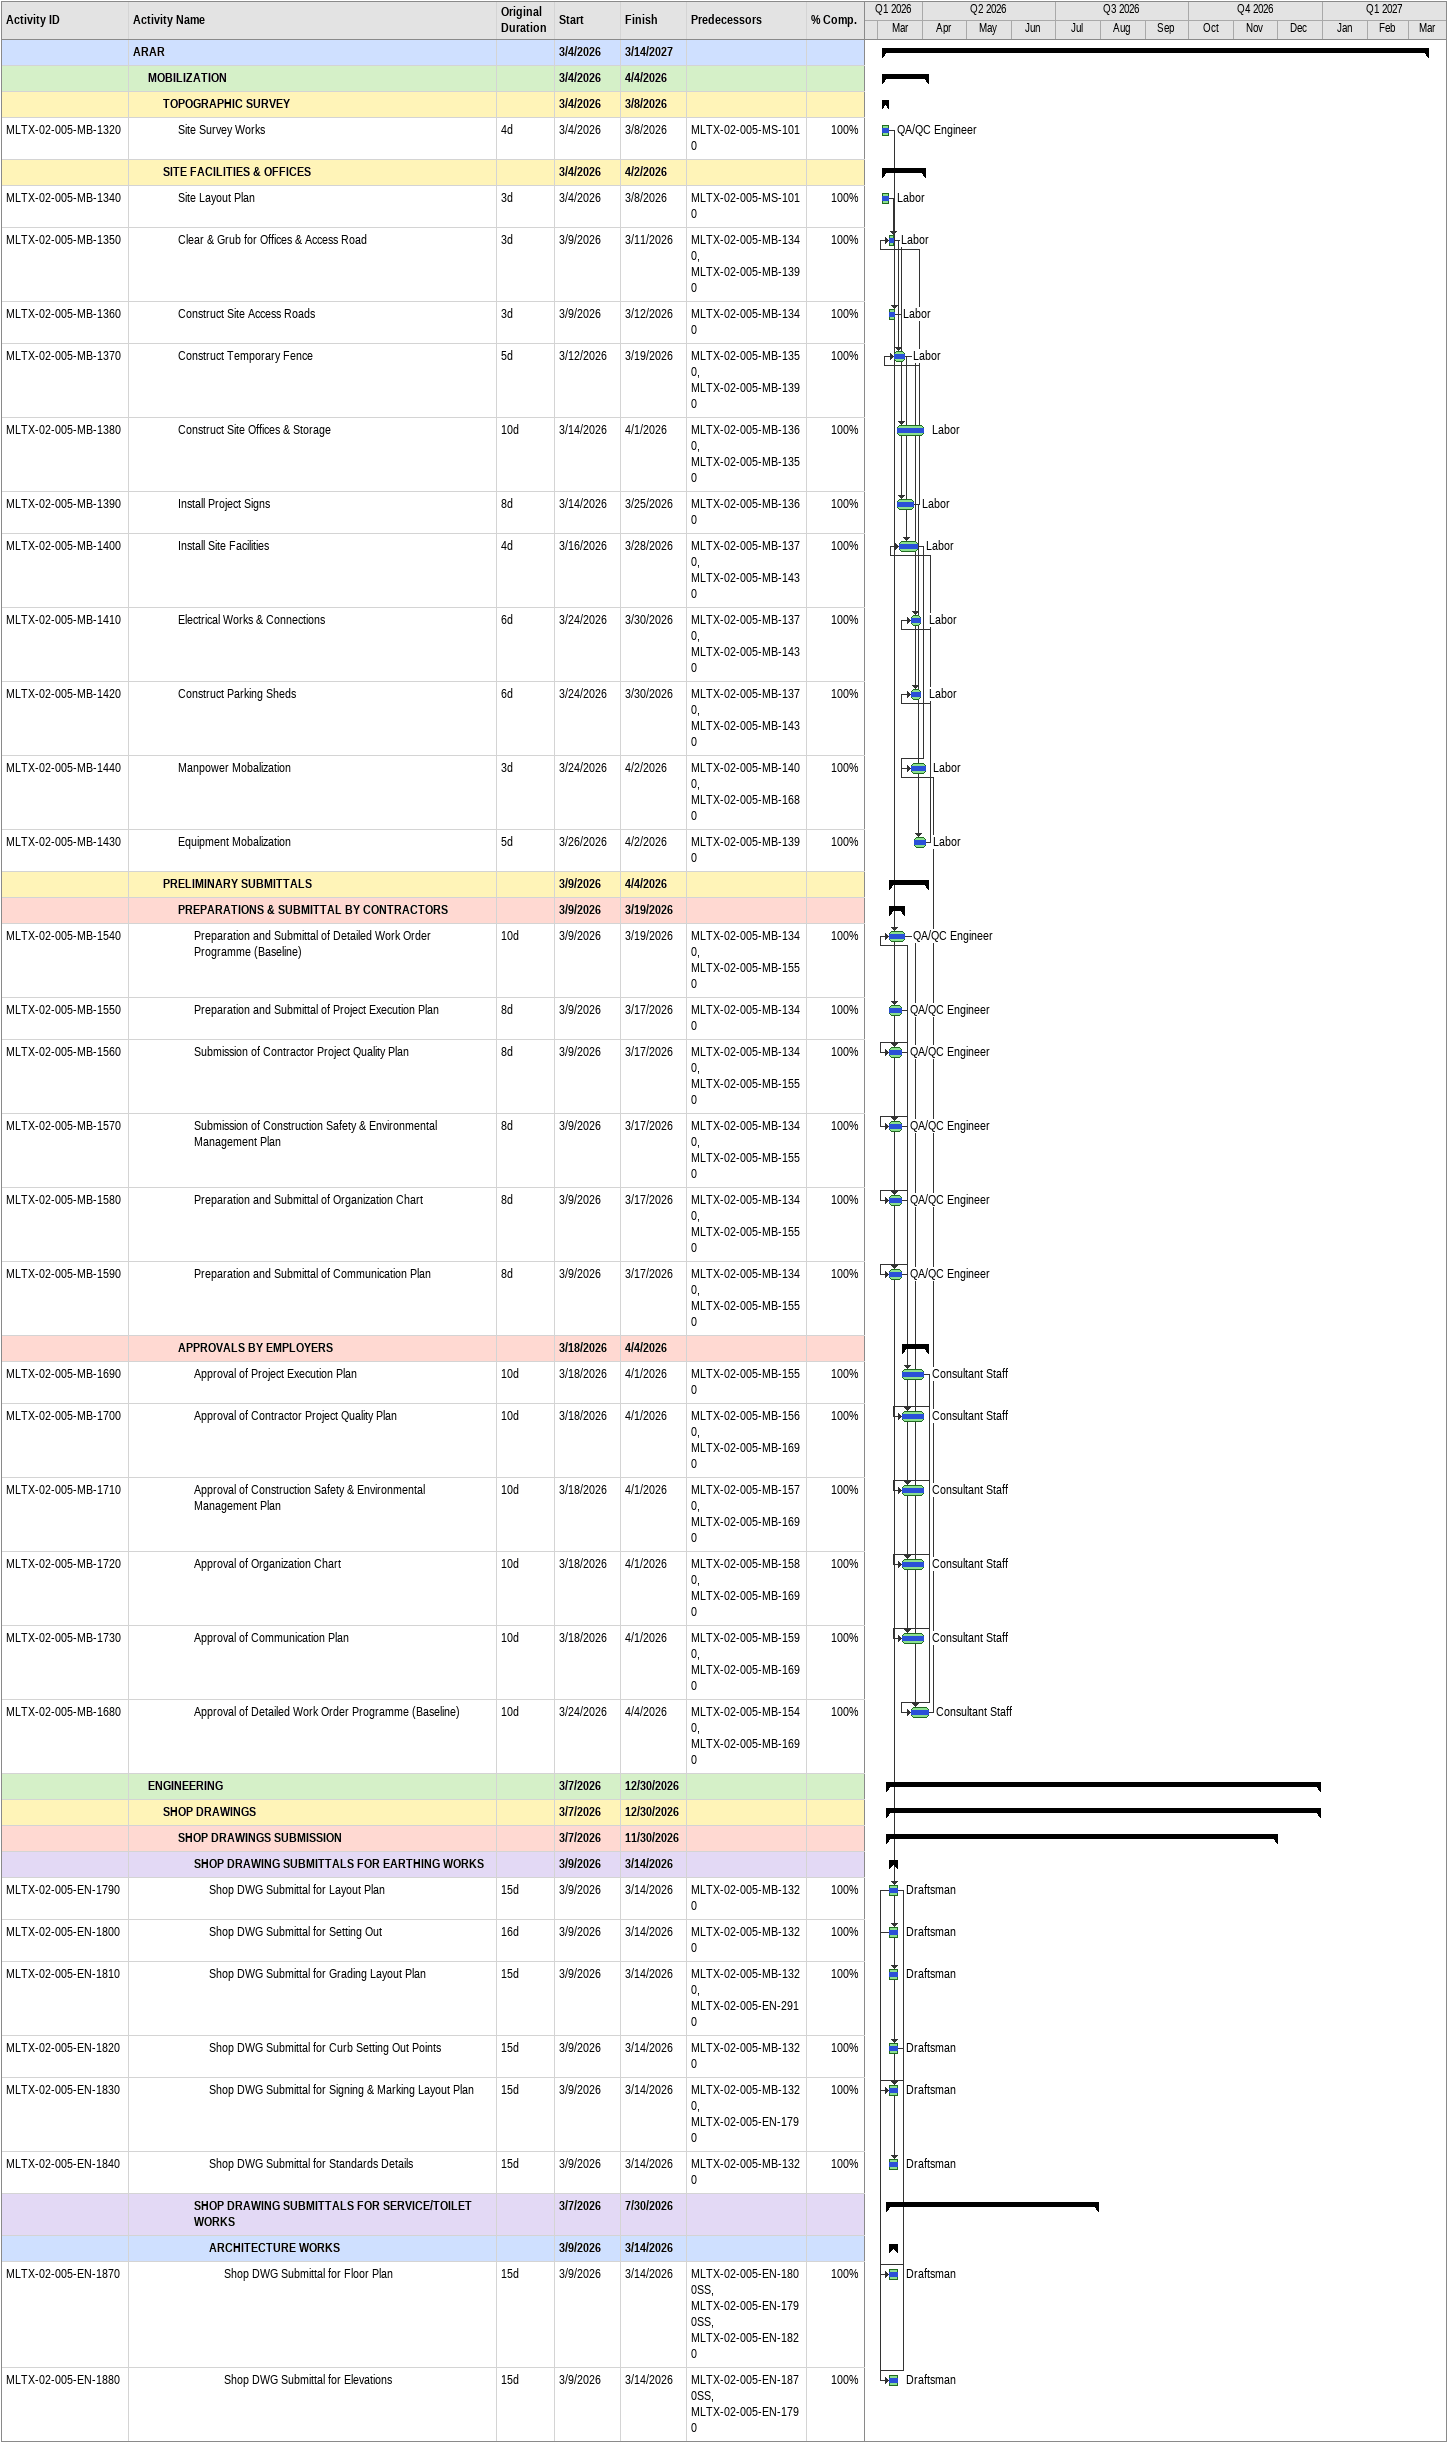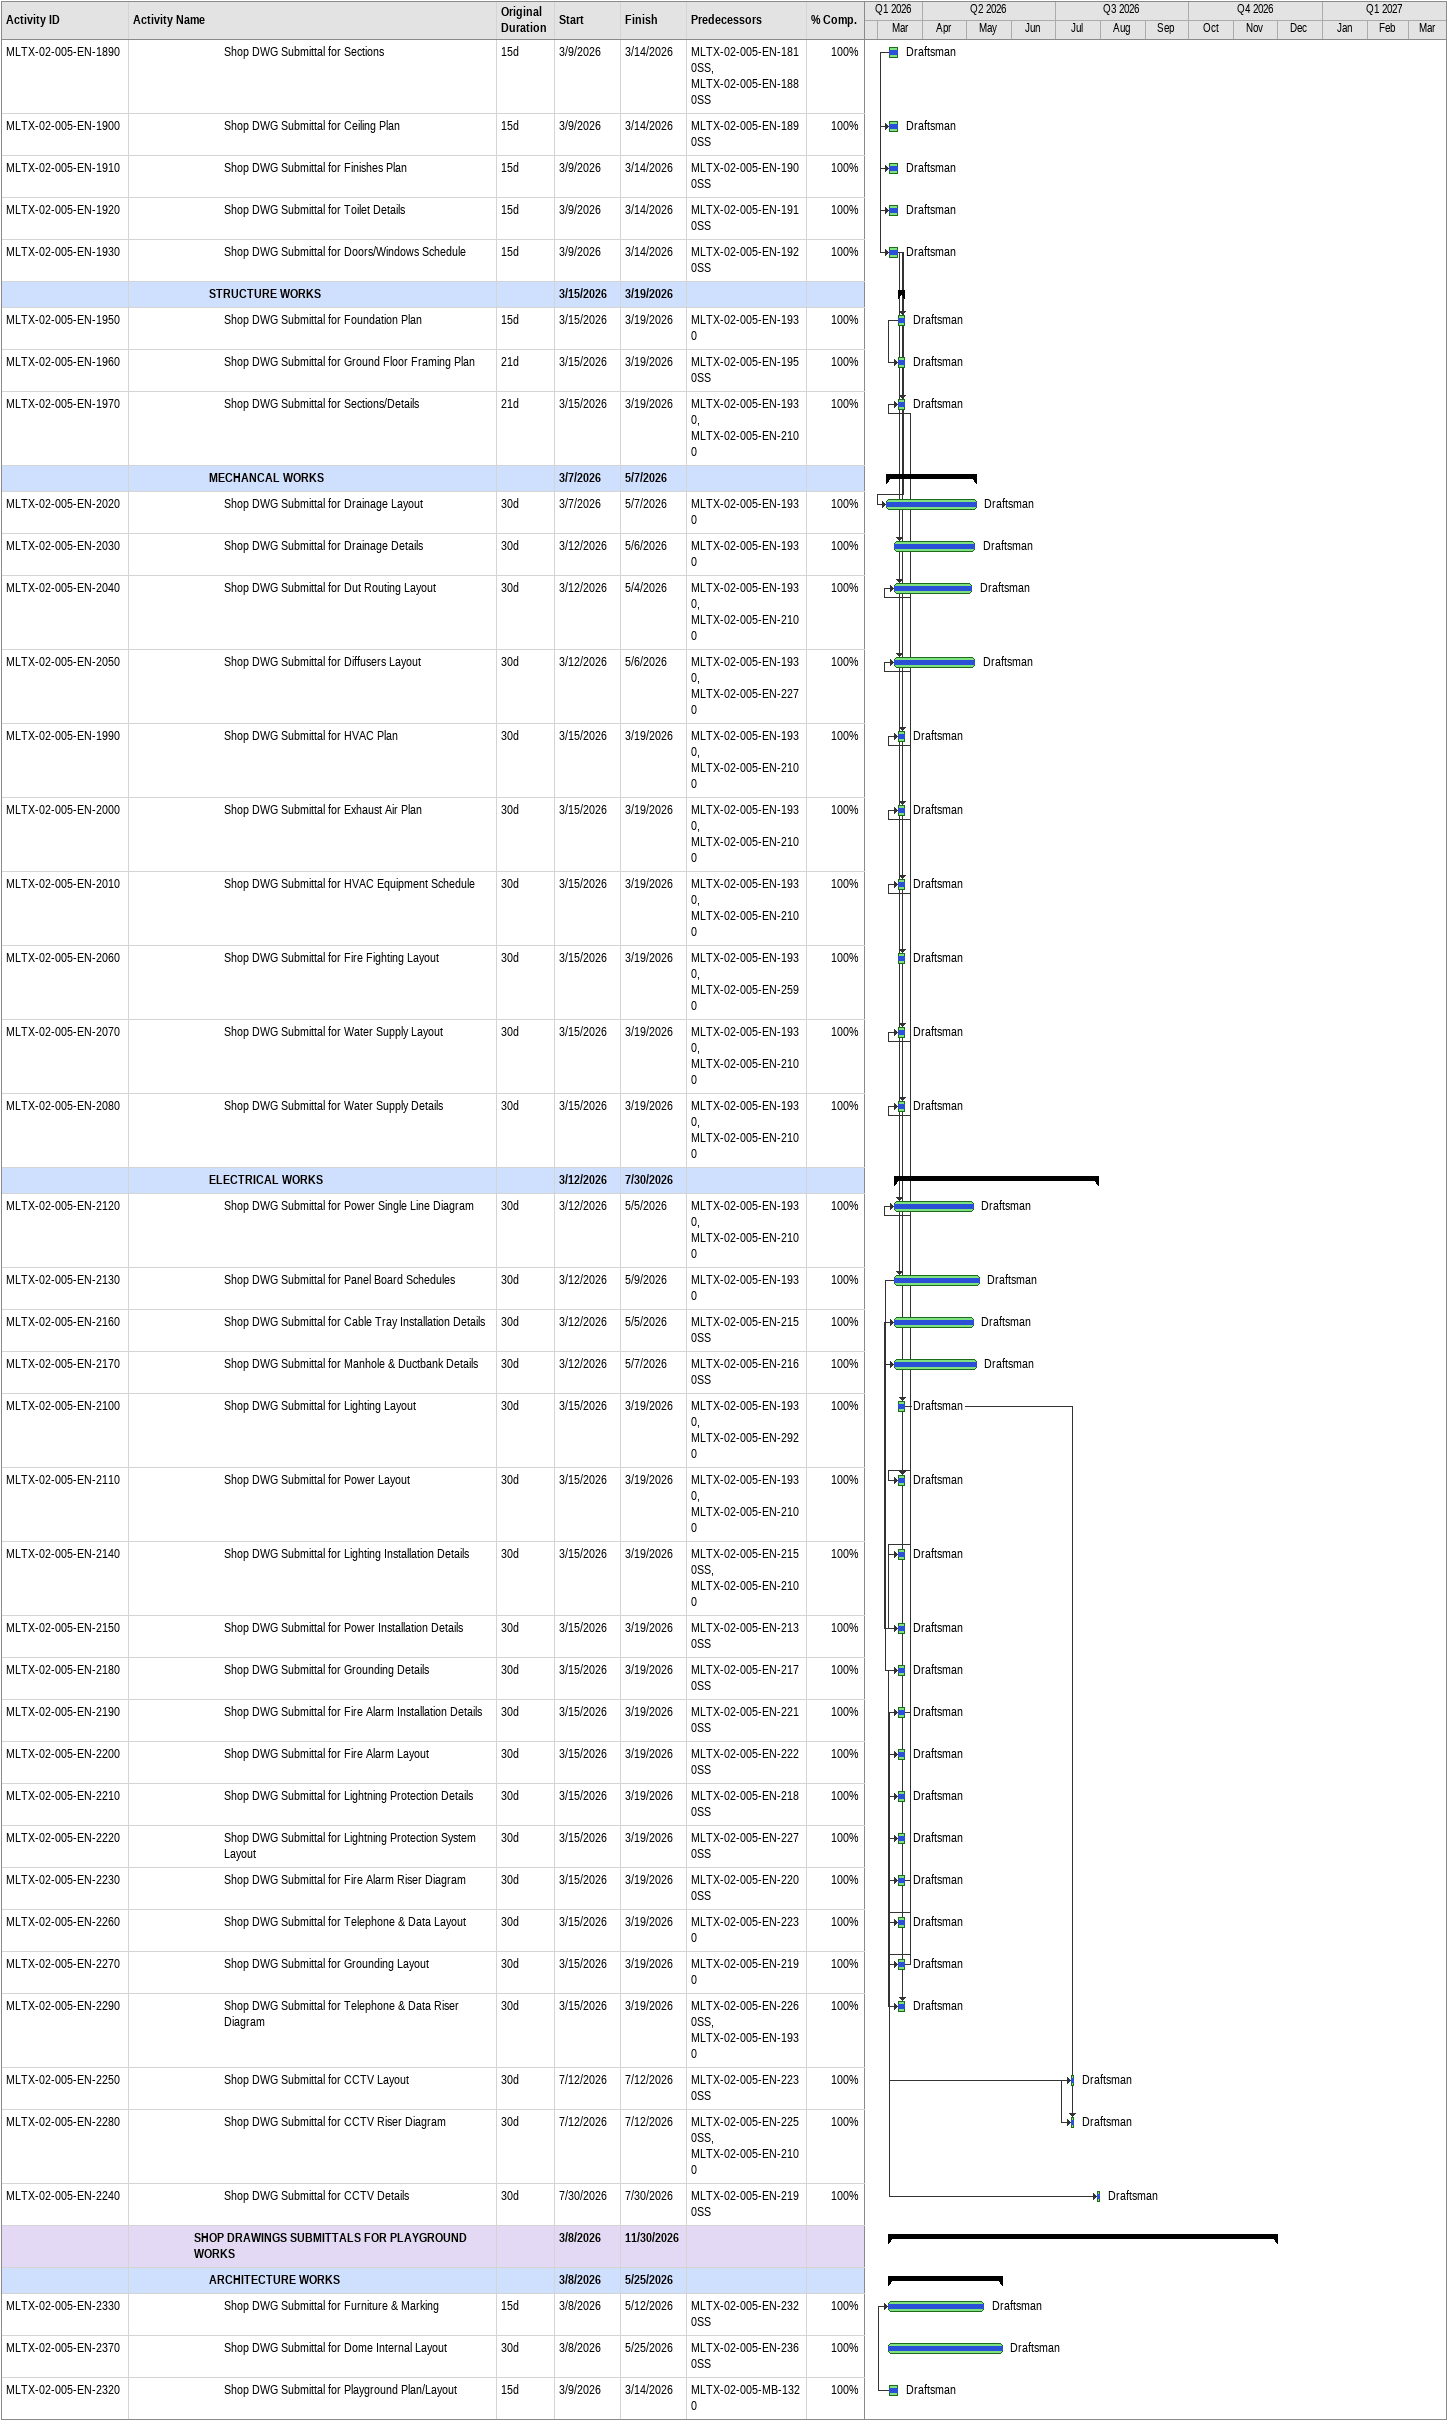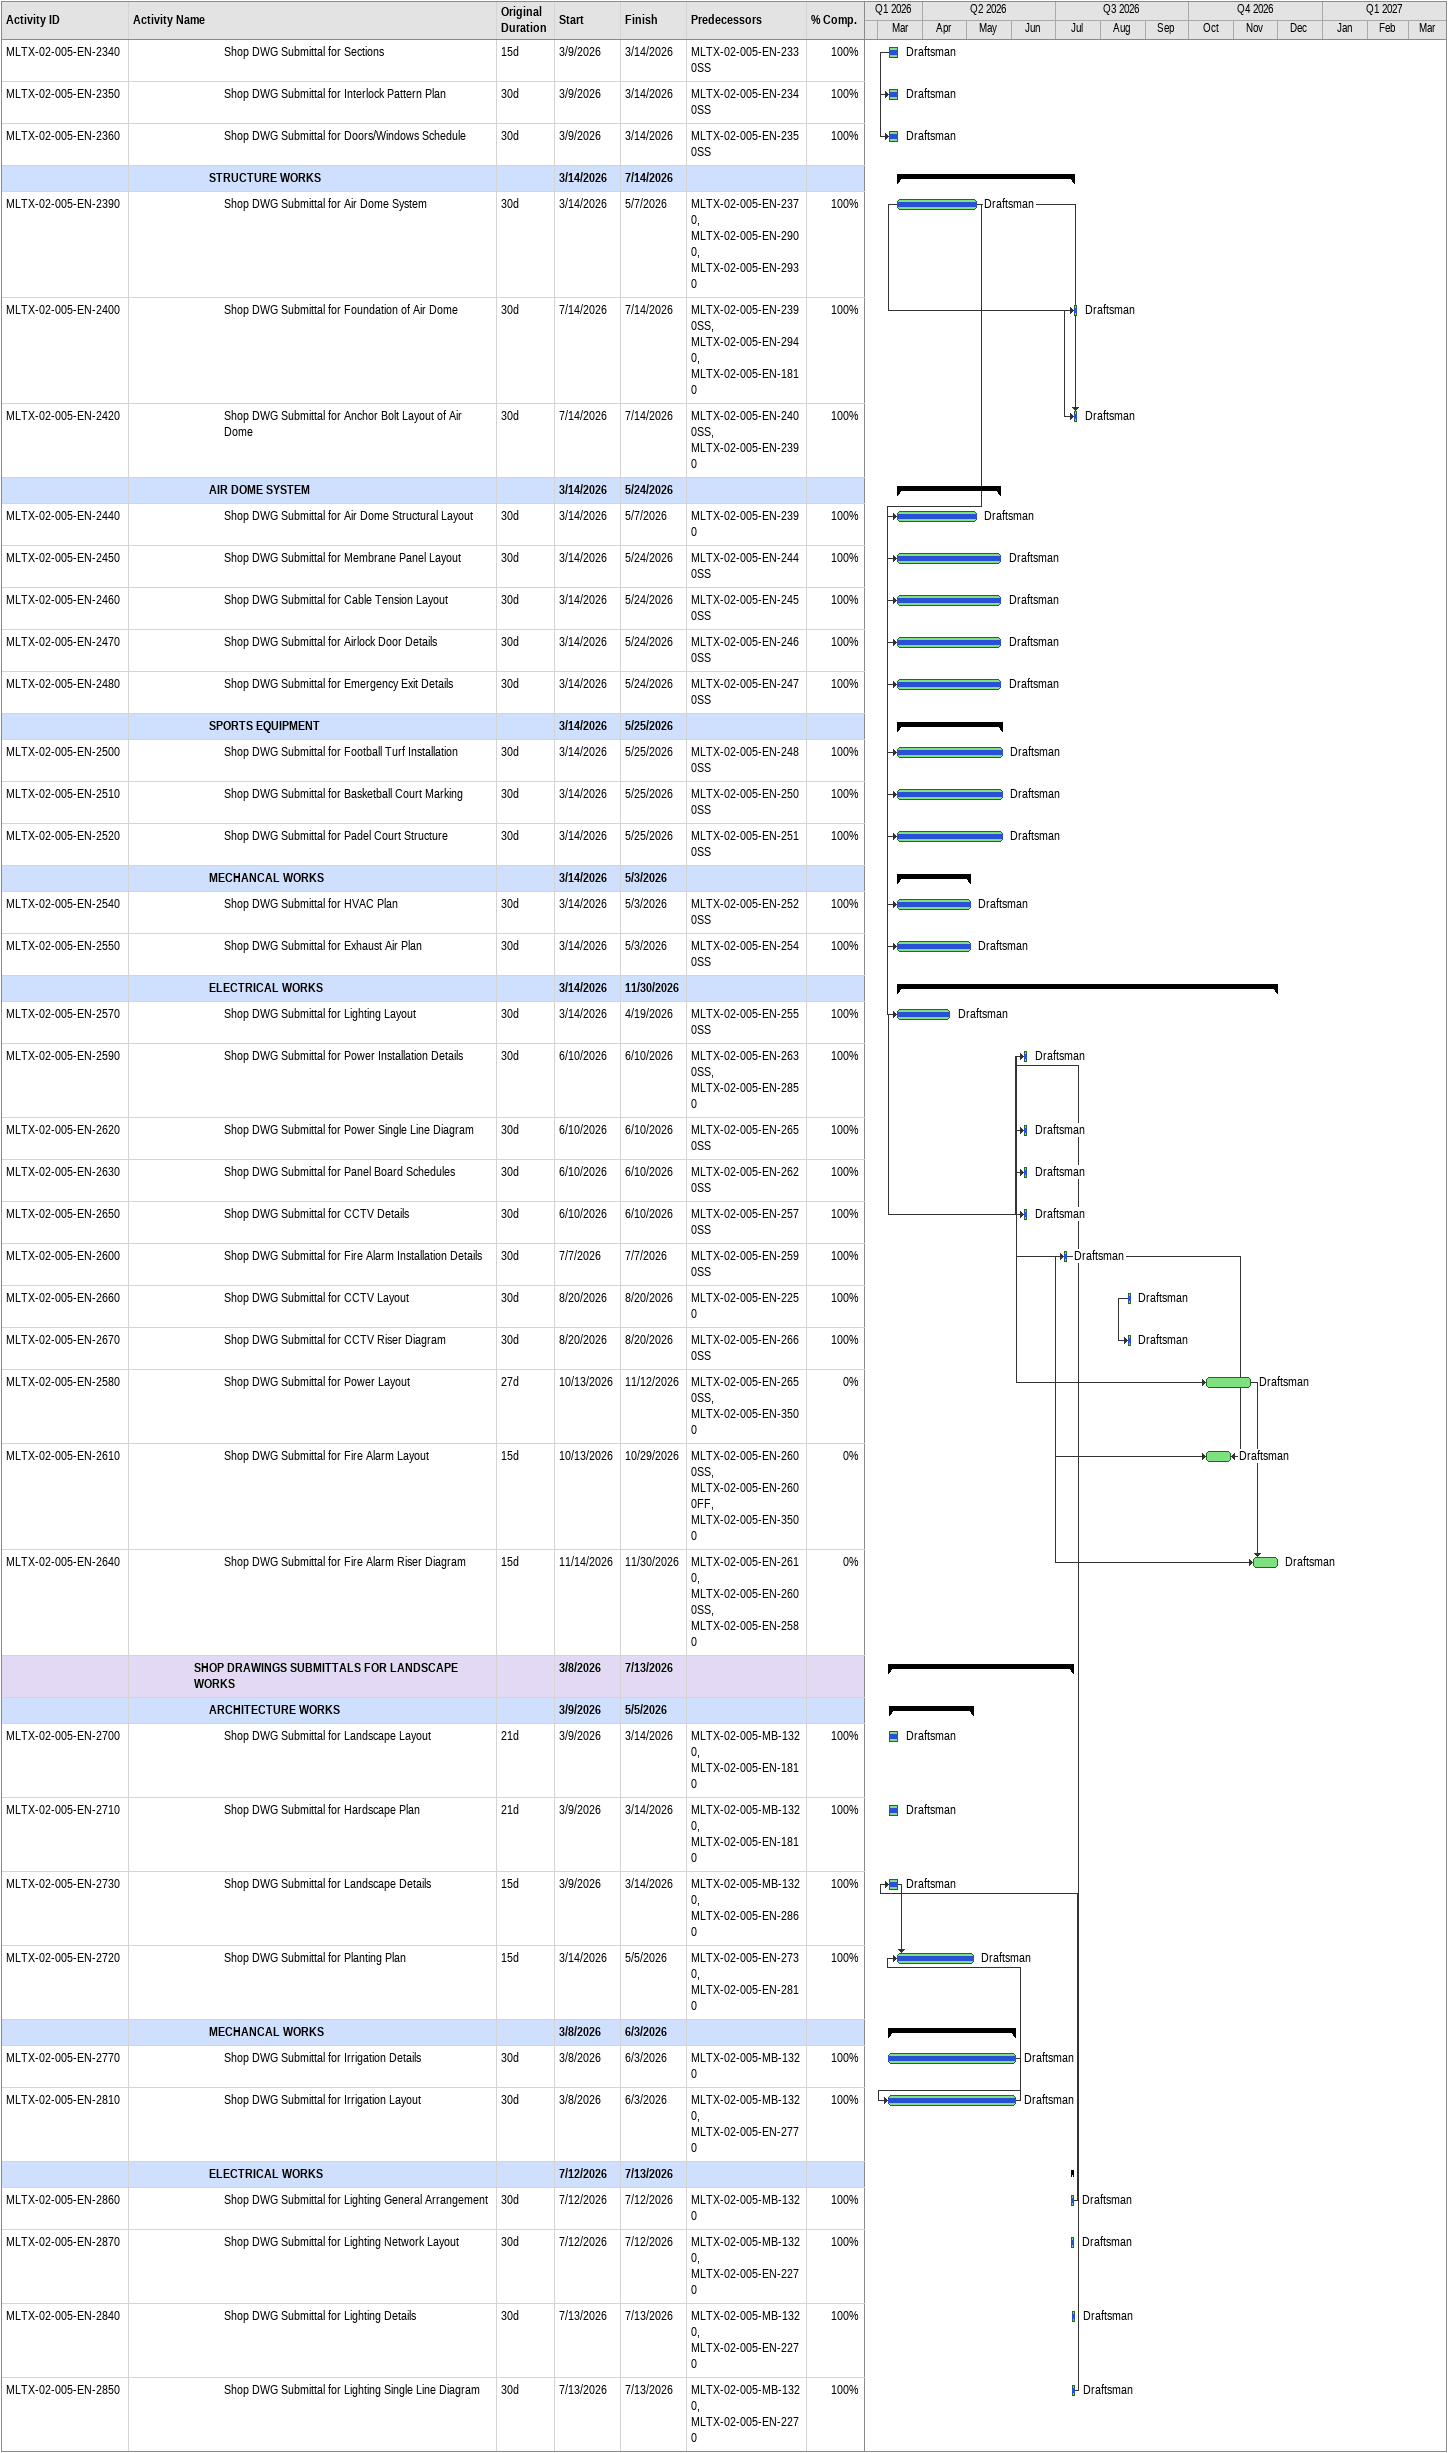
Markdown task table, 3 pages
| ID | Level | Task | Original duration | Start | Finish | Predecessors | Resources | % complete |
|---|---|---|---|---|---|---|---|---|
|  | 1 | **ARAR** |  | 2026-03-04 | 2027-03-14 |  |  |  |
|  | 2 | **MOBILIZATION** |  | 2026-03-04 | 2026-04-04 |  |  |  |
|  | 3 | **TOPOGRAPHIC SURVEY** |  | 2026-03-04 | 2026-03-08 |  |  |  |
| MLTX-02-005-MB-1320 | 4 | Site Survey Works | 4d | 2026-03-04 | 2026-03-08 | MLTX-02-005-MS-1010 | QA/QC Engineer | 100 |
|  | 3 | **SITE FACILITIES & OFFICES** |  | 2026-03-04 | 2026-04-02 |  |  |  |
| MLTX-02-005-MB-1340 | 4 | Site Layout Plan | 3d | 2026-03-04 | 2026-03-08 | MLTX-02-005-MS-1010 | Labor | 100 |
| MLTX-02-005-MB-1350 | 4 | Clear & Grub for Offices & Access Road | 3d | 2026-03-09 | 2026-03-11 | MLTX-02-005-MB-1340, MLTX-02-005-MB-1390 | Labor | 100 |
| MLTX-02-005-MB-1360 | 4 | Construct Site Access Roads | 3d | 2026-03-09 | 2026-03-12 | MLTX-02-005-MB-1340 | Labor | 100 |
| MLTX-02-005-MB-1370 | 4 | Construct Temporary Fence | 5d | 2026-03-12 | 2026-03-19 | MLTX-02-005-MB-1350, MLTX-02-005-MB-1390 | Labor | 100 |
| MLTX-02-005-MB-1380 | 4 | Construct Site Offices & Storage | 10d | 2026-03-14 | 2026-04-01 | MLTX-02-005-MB-1360, MLTX-02-005-MB-1350 | Labor | 100 |
| MLTX-02-005-MB-1390 | 4 | Install Project Signs | 8d | 2026-03-14 | 2026-03-25 | MLTX-02-005-MB-1360 | Labor | 100 |
| MLTX-02-005-MB-1400 | 4 | Install Site Facilities | 4d | 2026-03-16 | 2026-03-28 | MLTX-02-005-MB-1370, MLTX-02-005-MB-1430 | Labor | 100 |
| MLTX-02-005-MB-1410 | 4 | Electrical Works & Connections | 6d | 2026-03-24 | 2026-03-30 | MLTX-02-005-MB-1370, MLTX-02-005-MB-1430 | Labor | 100 |
| MLTX-02-005-MB-1420 | 4 | Construct Parking Sheds | 6d | 2026-03-24 | 2026-03-30 | MLTX-02-005-MB-1370, MLTX-02-005-MB-1430 | Labor | 100 |
| MLTX-02-005-MB-1440 | 4 | Manpower Mobalization | 3d | 2026-03-24 | 2026-04-02 | MLTX-02-005-MB-1400, MLTX-02-005-MB-1680 | Labor | 100 |
| MLTX-02-005-MB-1430 | 4 | Equipment Mobalization | 5d | 2026-03-26 | 2026-04-02 | MLTX-02-005-MB-1390 | Labor | 100 |
|  | 3 | **PRELIMINARY SUBMITTALS** |  | 2026-03-09 | 2026-04-04 |  |  |  |
|  | 4 | **PREPARATIONS & SUBMITTAL BY CONTRACTORS** |  | 2026-03-09 | 2026-03-19 |  |  |  |
| MLTX-02-005-MB-1540 | 5 | Preparation and Submittal of Detailed Work Order Programme (Baseline) | 10d | 2026-03-09 | 2026-03-19 | MLTX-02-005-MB-1340, MLTX-02-005-MB-1550 | QA/QC Engineer | 100 |
| MLTX-02-005-MB-1550 | 5 | Preparation and Submittal of Project Execution Plan | 8d | 2026-03-09 | 2026-03-17 | MLTX-02-005-MB-1340 | QA/QC Engineer | 100 |
| MLTX-02-005-MB-1560 | 5 | Submission of Contractor Project Quality Plan | 8d | 2026-03-09 | 2026-03-17 | MLTX-02-005-MB-1340, MLTX-02-005-MB-1550 | QA/QC Engineer | 100 |
| MLTX-02-005-MB-1570 | 5 | Submission of Construction Safety & Environmental Management Plan | 8d | 2026-03-09 | 2026-03-17 | MLTX-02-005-MB-1340, MLTX-02-005-MB-1550 | QA/QC Engineer | 100 |
| MLTX-02-005-MB-1580 | 5 | Preparation and Submittal of Organization Chart | 8d | 2026-03-09 | 2026-03-17 | MLTX-02-005-MB-1340, MLTX-02-005-MB-1550 | QA/QC Engineer | 100 |
| MLTX-02-005-MB-1590 | 5 | Preparation and Submittal of Communication Plan | 8d | 2026-03-09 | 2026-03-17 | MLTX-02-005-MB-1340, MLTX-02-005-MB-1550 | QA/QC Engineer | 100 |
|  | 4 | **APPROVALS BY EMPLOYERS** |  | 2026-03-18 | 2026-04-04 |  |  |  |
| MLTX-02-005-MB-1690 | 5 | Approval of Project Execution Plan | 10d | 2026-03-18 | 2026-04-01 | MLTX-02-005-MB-1550 | Consultant Staff | 100 |
| MLTX-02-005-MB-1700 | 5 | Approval of Contractor Project Quality Plan | 10d | 2026-03-18 | 2026-04-01 | MLTX-02-005-MB-1560, MLTX-02-005-MB-1690 | Consultant Staff | 100 |
| MLTX-02-005-MB-1710 | 5 | Approval of Construction Safety & Environmental Management Plan | 10d | 2026-03-18 | 2026-04-01 | MLTX-02-005-MB-1570, MLTX-02-005-MB-1690 | Consultant Staff | 100 |
| MLTX-02-005-MB-1720 | 5 | Approval of Organization Chart | 10d | 2026-03-18 | 2026-04-01 | MLTX-02-005-MB-1580, MLTX-02-005-MB-1690 | Consultant Staff | 100 |
| MLTX-02-005-MB-1730 | 5 | Approval of Communication Plan | 10d | 2026-03-18 | 2026-04-01 | MLTX-02-005-MB-1590, MLTX-02-005-MB-1690 | Consultant Staff | 100 |
| MLTX-02-005-MB-1680 | 5 | Approval of Detailed Work Order Programme (Baseline) | 10d | 2026-03-24 | 2026-04-04 | MLTX-02-005-MB-1540, MLTX-02-005-MB-1690 | Consultant Staff | 100 |
|  | 2 | **ENGINEERING** |  | 2026-03-07 | 2026-12-30 |  |  |  |
|  | 3 | **SHOP DRAWINGS** |  | 2026-03-07 | 2026-12-30 |  |  |  |
|  | 4 | **SHOP DRAWINGS SUBMISSION** |  | 2026-03-07 | 2026-11-30 |  |  |  |
|  | 5 | **SHOP DRAWING SUBMITTALS FOR EARTHING WORKS** |  | 2026-03-09 | 2026-03-14 |  |  |  |
| MLTX-02-005-EN-1790 | 6 | Shop DWG Submittal for Layout Plan | 15d | 2026-03-09 | 2026-03-14 | MLTX-02-005-MB-1320 | Draftsman | 100 |
| MLTX-02-005-EN-1800 | 6 | Shop DWG Submittal for Setting Out | 16d | 2026-03-09 | 2026-03-14 | MLTX-02-005-MB-1320 | Draftsman | 100 |
| MLTX-02-005-EN-1810 | 6 | Shop DWG Submittal for Grading Layout Plan | 15d | 2026-03-09 | 2026-03-14 | MLTX-02-005-MB-1320, MLTX-02-005-EN-2910 | Draftsman | 100 |
| MLTX-02-005-EN-1820 | 6 | Shop DWG Submittal for Curb Setting Out Points | 15d | 2026-03-09 | 2026-03-14 | MLTX-02-005-MB-1320 | Draftsman | 100 |
| MLTX-02-005-EN-1830 | 6 | Shop DWG Submittal for Signing & Marking Layout Plan | 15d | 2026-03-09 | 2026-03-14 | MLTX-02-005-MB-1320, MLTX-02-005-EN-1790 | Draftsman | 100 |
| MLTX-02-005-EN-1840 | 6 | Shop DWG Submittal for Standards Details | 15d | 2026-03-09 | 2026-03-14 | MLTX-02-005-MB-1320 | Draftsman | 100 |
|  | 5 | **SHOP DRAWING SUBMITTALS FOR SERVICE/TOILET WORKS** |  | 2026-03-07 | 2026-07-30 |  |  |  |
|  | 6 | **ARCHITECTURE WORKS** |  | 2026-03-09 | 2026-03-14 |  |  |  |
| MLTX-02-005-EN-1870 | 7 | Shop DWG Submittal for Floor Plan | 15d | 2026-03-09 | 2026-03-14 | MLTX-02-005-EN-1800SS, MLTX-02-005-EN-1790SS, MLTX-02-005-EN-1820 | Draftsman | 100 |
| MLTX-02-005-EN-1880 | 7 | Shop DWG Submittal for Elevations | 15d | 2026-03-09 | 2026-03-14 | MLTX-02-005-EN-1870SS, MLTX-02-005-EN-1790 | Draftsman | 100 |
| MLTX-02-005-EN-1890 | 7 | Shop DWG Submittal for Sections | 15d | 2026-03-09 | 2026-03-14 | MLTX-02-005-EN-1810SS, MLTX-02-005-EN-1880SS | Draftsman | 100 |
| MLTX-02-005-EN-1900 | 7 | Shop DWG Submittal for Ceiling Plan | 15d | 2026-03-09 | 2026-03-14 | MLTX-02-005-EN-1890SS | Draftsman | 100 |
| MLTX-02-005-EN-1910 | 7 | Shop DWG Submittal for Finishes Plan | 15d | 2026-03-09 | 2026-03-14 | MLTX-02-005-EN-1900SS | Draftsman | 100 |
| MLTX-02-005-EN-1920 | 7 | Shop DWG Submittal for Toilet Details | 15d | 2026-03-09 | 2026-03-14 | MLTX-02-005-EN-1910SS | Draftsman | 100 |
| MLTX-02-005-EN-1930 | 7 | Shop DWG Submittal for Doors/Windows Schedule | 15d | 2026-03-09 | 2026-03-14 | MLTX-02-005-EN-1920SS | Draftsman | 100 |
|  | 6 | **STRUCTURE WORKS** |  | 2026-03-15 | 2026-03-19 |  |  |  |
| MLTX-02-005-EN-1950 | 7 | Shop DWG Submittal for Foundation Plan | 15d | 2026-03-15 | 2026-03-19 | MLTX-02-005-EN-1930 | Draftsman | 100 |
| MLTX-02-005-EN-1960 | 7 | Shop DWG Submittal for Ground Floor Framing Plan | 21d | 2026-03-15 | 2026-03-19 | MLTX-02-005-EN-1950SS | Draftsman | 100 |
| MLTX-02-005-EN-1970 | 7 | Shop DWG Submittal for Sections/Details | 21d | 2026-03-15 | 2026-03-19 | MLTX-02-005-EN-1930, MLTX-02-005-EN-2100 | Draftsman | 100 |
|  | 6 | **MECHANCAL WORKS** |  | 2026-03-07 | 2026-05-07 |  |  |  |
| MLTX-02-005-EN-2020 | 7 | Shop DWG Submittal for Drainage Layout | 30d | 2026-03-07 | 2026-05-07 | MLTX-02-005-EN-1930 | Draftsman | 100 |
| MLTX-02-005-EN-2030 | 7 | Shop DWG Submittal for Drainage Details | 30d | 2026-03-12 | 2026-05-06 | MLTX-02-005-EN-1930 | Draftsman | 100 |
| MLTX-02-005-EN-2040 | 7 | Shop DWG Submittal for Dut Routing Layout | 30d | 2026-03-12 | 2026-05-04 | MLTX-02-005-EN-1930, MLTX-02-005-EN-2100 | Draftsman | 100 |
| MLTX-02-005-EN-2050 | 7 | Shop DWG Submittal for Diffusers Layout | 30d | 2026-03-12 | 2026-05-06 | MLTX-02-005-EN-1930, MLTX-02-005-EN-2270 | Draftsman | 100 |
| MLTX-02-005-EN-1990 | 7 | Shop DWG Submittal for HVAC Plan | 30d | 2026-03-15 | 2026-03-19 | MLTX-02-005-EN-1930, MLTX-02-005-EN-2100 | Draftsman | 100 |
| MLTX-02-005-EN-2000 | 7 | Shop DWG Submittal for Exhaust Air Plan | 30d | 2026-03-15 | 2026-03-19 | MLTX-02-005-EN-1930, MLTX-02-005-EN-2100 | Draftsman | 100 |
| MLTX-02-005-EN-2010 | 7 | Shop DWG Submittal for HVAC Equipment Schedule | 30d | 2026-03-15 | 2026-03-19 | MLTX-02-005-EN-1930, MLTX-02-005-EN-2100 | Draftsman | 100 |
| MLTX-02-005-EN-2060 | 7 | Shop DWG Submittal for Fire Fighting Layout | 30d | 2026-03-15 | 2026-03-19 | MLTX-02-005-EN-1930, MLTX-02-005-EN-2590 | Draftsman | 100 |
| MLTX-02-005-EN-2070 | 7 | Shop DWG Submittal for Water Supply Layout | 30d | 2026-03-15 | 2026-03-19 | MLTX-02-005-EN-1930, MLTX-02-005-EN-2100 | Draftsman | 100 |
| MLTX-02-005-EN-2080 | 7 | Shop DWG Submittal for Water Supply Details | 30d | 2026-03-15 | 2026-03-19 | MLTX-02-005-EN-1930, MLTX-02-005-EN-2100 | Draftsman | 100 |
|  | 6 | **ELECTRICAL WORKS** |  | 2026-03-12 | 2026-07-30 |  |  |  |
| MLTX-02-005-EN-2120 | 7 | Shop DWG Submittal for Power Single Line Diagram | 30d | 2026-03-12 | 2026-05-05 | MLTX-02-005-EN-1930, MLTX-02-005-EN-2100 | Draftsman | 100 |
| MLTX-02-005-EN-2130 | 7 | Shop DWG Submittal for Panel Board Schedules | 30d | 2026-03-12 | 2026-05-09 | MLTX-02-005-EN-1930 | Draftsman | 100 |
| MLTX-02-005-EN-2160 | 7 | Shop DWG Submittal for Cable Tray Installation Details | 30d | 2026-03-12 | 2026-05-05 | MLTX-02-005-EN-2150SS | Draftsman | 100 |
| MLTX-02-005-EN-2170 | 7 | Shop DWG Submittal for Manhole & Ductbank Details | 30d | 2026-03-12 | 2026-05-07 | MLTX-02-005-EN-2160SS | Draftsman | 100 |
| MLTX-02-005-EN-2100 | 7 | Shop DWG Submittal for Lighting Layout | 30d | 2026-03-15 | 2026-03-19 | MLTX-02-005-EN-1930, MLTX-02-005-EN-2920 | Draftsman | 100 |
| MLTX-02-005-EN-2110 | 7 | Shop DWG Submittal for Power Layout | 30d | 2026-03-15 | 2026-03-19 | MLTX-02-005-EN-1930, MLTX-02-005-EN-2100 | Draftsman | 100 |
| MLTX-02-005-EN-2140 | 7 | Shop DWG Submittal for Lighting Installation Details | 30d | 2026-03-15 | 2026-03-19 | MLTX-02-005-EN-2150SS, MLTX-02-005-EN-2100 | Draftsman | 100 |
| MLTX-02-005-EN-2150 | 7 | Shop DWG Submittal for Power Installation Details | 30d | 2026-03-15 | 2026-03-19 | MLTX-02-005-EN-2130SS | Draftsman | 100 |
| MLTX-02-005-EN-2180 | 7 | Shop DWG Submittal for Grounding Details | 30d | 2026-03-15 | 2026-03-19 | MLTX-02-005-EN-2170SS | Draftsman | 100 |
| MLTX-02-005-EN-2190 | 7 | Shop DWG Submittal for Fire Alarm Installation Details | 30d | 2026-03-15 | 2026-03-19 | MLTX-02-005-EN-2210SS | Draftsman | 100 |
| MLTX-02-005-EN-2200 | 7 | Shop DWG Submittal for Fire Alarm Layout | 30d | 2026-03-15 | 2026-03-19 | MLTX-02-005-EN-2220SS | Draftsman | 100 |
| MLTX-02-005-EN-2210 | 7 | Shop DWG Submittal for Lightning Protection Details | 30d | 2026-03-15 | 2026-03-19 | MLTX-02-005-EN-2180SS | Draftsman | 100 |
| MLTX-02-005-EN-2220 | 7 | Shop DWG Submittal for Lightning Protection System Layout | 30d | 2026-03-15 | 2026-03-19 | MLTX-02-005-EN-2270SS | Draftsman | 100 |
| MLTX-02-005-EN-2230 | 7 | Shop DWG Submittal for Fire Alarm Riser Diagram | 30d | 2026-03-15 | 2026-03-19 | MLTX-02-005-EN-2200SS | Draftsman | 100 |
| MLTX-02-005-EN-2260 | 7 | Shop DWG Submittal for Telephone & Data Layout | 30d | 2026-03-15 | 2026-03-19 | MLTX-02-005-EN-2230 | Draftsman | 100 |
| MLTX-02-005-EN-2270 | 7 | Shop DWG Submittal for Grounding Layout | 30d | 2026-03-15 | 2026-03-19 | MLTX-02-005-EN-2190 | Draftsman | 100 |
| MLTX-02-005-EN-2290 | 7 | Shop DWG Submittal for Telephone & Data Riser Diagram | 30d | 2026-03-15 | 2026-03-19 | MLTX-02-005-EN-2260SS, MLTX-02-005-EN-1930 | Draftsman | 100 |
| MLTX-02-005-EN-2250 | 7 | Shop DWG Submittal for CCTV Layout | 30d | 2026-07-12 | 2026-07-12 | MLTX-02-005-EN-2230SS | Draftsman | 100 |
| MLTX-02-005-EN-2280 | 7 | Shop DWG Submittal for CCTV Riser Diagram | 30d | 2026-07-12 | 2026-07-12 | MLTX-02-005-EN-2250SS, MLTX-02-005-EN-2100 | Draftsman | 100 |
| MLTX-02-005-EN-2240 | 7 | Shop DWG Submittal for CCTV Details | 30d | 2026-07-30 | 2026-07-30 | MLTX-02-005-EN-2190SS | Draftsman | 100 |
|  | 5 | **SHOP DRAWINGS SUBMITTALS FOR PLAYGROUND WORKS** |  | 2026-03-08 | 2026-11-30 |  |  |  |
|  | 6 | **ARCHITECTURE WORKS** |  | 2026-03-08 | 2026-05-25 |  |  |  |
| MLTX-02-005-EN-2330 | 7 | Shop DWG Submittal for Furniture & Marking | 15d | 2026-03-08 | 2026-05-12 | MLTX-02-005-EN-2320SS | Draftsman | 100 |
| MLTX-02-005-EN-2370 | 7 | Shop DWG Submittal for Dome Internal Layout | 30d | 2026-03-08 | 2026-05-25 | MLTX-02-005-EN-2360SS | Draftsman | 100 |
| MLTX-02-005-EN-2320 | 7 | Shop DWG Submittal for Playground Plan/Layout | 15d | 2026-03-09 | 2026-03-14 | MLTX-02-005-MB-1320 | Draftsman | 100 |
| MLTX-02-005-EN-2340 | 7 | Shop DWG Submittal for Sections | 15d | 2026-03-09 | 2026-03-14 | MLTX-02-005-EN-2330SS | Draftsman | 100 |
| MLTX-02-005-EN-2350 | 7 | Shop DWG Submittal for Interlock Pattern Plan | 30d | 2026-03-09 | 2026-03-14 | MLTX-02-005-EN-2340SS | Draftsman | 100 |
| MLTX-02-005-EN-2360 | 7 | Shop DWG Submittal for Doors/Windows Schedule | 30d | 2026-03-09 | 2026-03-14 | MLTX-02-005-EN-2350SS | Draftsman | 100 |
|  | 6 | **STRUCTURE WORKS** |  | 2026-03-14 | 2026-07-14 |  |  |  |
| MLTX-02-005-EN-2390 | 7 | Shop DWG Submittal for Air Dome System | 30d | 2026-03-14 | 2026-05-07 | MLTX-02-005-EN-2370, MLTX-02-005-EN-2900, MLTX-02-005-EN-2930 | Draftsman | 100 |
| MLTX-02-005-EN-2400 | 7 | Shop DWG Submittal for Foundation of Air Dome | 30d | 2026-07-14 | 2026-07-14 | MLTX-02-005-EN-2390SS, MLTX-02-005-EN-2940, MLTX-02-005-EN-1810 | Draftsman | 100 |
| MLTX-02-005-EN-2420 | 7 | Shop DWG Submittal for Anchor Bolt Layout of Air Dome | 30d | 2026-07-14 | 2026-07-14 | MLTX-02-005-EN-2400SS, MLTX-02-005-EN-2390 | Draftsman | 100 |
|  | 6 | **AIR DOME SYSTEM** |  | 2026-03-14 | 2026-05-24 |  |  |  |
| MLTX-02-005-EN-2440 | 7 | Shop DWG Submittal for Air Dome Structural Layout | 30d | 2026-03-14 | 2026-05-07 | MLTX-02-005-EN-2390 | Draftsman | 100 |
| MLTX-02-005-EN-2450 | 7 | Shop DWG Submittal for Membrane Panel Layout | 30d | 2026-03-14 | 2026-05-24 | MLTX-02-005-EN-2440SS | Draftsman | 100 |
| MLTX-02-005-EN-2460 | 7 | Shop DWG Submittal for Cable Tension Layout | 30d | 2026-03-14 | 2026-05-24 | MLTX-02-005-EN-2450SS | Draftsman | 100 |
| MLTX-02-005-EN-2470 | 7 | Shop DWG Submittal for Airlock Door Details | 30d | 2026-03-14 | 2026-05-24 | MLTX-02-005-EN-2460SS | Draftsman | 100 |
| MLTX-02-005-EN-2480 | 7 | Shop DWG Submittal for Emergency Exit Details | 30d | 2026-03-14 | 2026-05-24 | MLTX-02-005-EN-2470SS | Draftsman | 100 |
|  | 6 | **SPORTS EQUIPMENT** |  | 2026-03-14 | 2026-05-25 |  |  |  |
| MLTX-02-005-EN-2500 | 7 | Shop DWG Submittal for Football Turf Installation | 30d | 2026-03-14 | 2026-05-25 | MLTX-02-005-EN-2480SS | Draftsman | 100 |
| MLTX-02-005-EN-2510 | 7 | Shop DWG Submittal for Basketball Court Marking | 30d | 2026-03-14 | 2026-05-25 | MLTX-02-005-EN-2500SS | Draftsman | 100 |
| MLTX-02-005-EN-2520 | 7 | Shop DWG Submittal for Padel Court Structure | 30d | 2026-03-14 | 2026-05-25 | MLTX-02-005-EN-2510SS | Draftsman | 100 |
|  | 6 | **MECHANCAL WORKS** |  | 2026-03-14 | 2026-05-03 |  |  |  |
| MLTX-02-005-EN-2540 | 7 | Shop DWG Submittal for HVAC Plan | 30d | 2026-03-14 | 2026-05-03 | MLTX-02-005-EN-2520SS | Draftsman | 100 |
| MLTX-02-005-EN-2550 | 7 | Shop DWG Submittal for Exhaust Air Plan | 30d | 2026-03-14 | 2026-05-03 | MLTX-02-005-EN-2540SS | Draftsman | 100 |
|  | 6 | **ELECTRICAL WORKS** |  | 2026-03-14 | 2026-11-30 |  |  |  |
| MLTX-02-005-EN-2570 | 7 | Shop DWG Submittal for Lighting Layout | 30d | 2026-03-14 | 2026-04-19 | MLTX-02-005-EN-2550SS | Draftsman | 100 |
| MLTX-02-005-EN-2590 | 7 | Shop DWG Submittal for Power Installation Details | 30d | 2026-06-10 | 2026-06-10 | MLTX-02-005-EN-2630SS, MLTX-02-005-EN-2850 | Draftsman | 100 |
| MLTX-02-005-EN-2620 | 7 | Shop DWG Submittal for Power Single Line Diagram | 30d | 2026-06-10 | 2026-06-10 | MLTX-02-005-EN-2650SS | Draftsman | 100 |
| MLTX-02-005-EN-2630 | 7 | Shop DWG Submittal for Panel Board Schedules | 30d | 2026-06-10 | 2026-06-10 | MLTX-02-005-EN-2620SS | Draftsman | 100 |
| MLTX-02-005-EN-2650 | 7 | Shop DWG Submittal for CCTV Details | 30d | 2026-06-10 | 2026-06-10 | MLTX-02-005-EN-2570SS | Draftsman | 100 |
| MLTX-02-005-EN-2600 | 7 | Shop DWG Submittal for Fire Alarm Installation Details | 30d | 2026-07-07 | 2026-07-07 | MLTX-02-005-EN-2590SS | Draftsman | 100 |
| MLTX-02-005-EN-2660 | 7 | Shop DWG Submittal for CCTV Layout | 30d | 2026-08-20 | 2026-08-20 | MLTX-02-005-EN-2250 | Draftsman | 100 |
| MLTX-02-005-EN-2670 | 7 | Shop DWG Submittal for CCTV Riser Diagram | 30d | 2026-08-20 | 2026-08-20 | MLTX-02-005-EN-2660SS | Draftsman | 100 |
| MLTX-02-005-EN-2580 | 7 | Shop DWG Submittal for Power Layout | 27d | 2026-10-13 | 2026-11-12 | MLTX-02-005-EN-2650SS, MLTX-02-005-EN-3500 | Draftsman | 0 |
| MLTX-02-005-EN-2610 | 7 | Shop DWG Submittal for Fire Alarm Layout | 15d | 2026-10-13 | 2026-10-29 | MLTX-02-005-EN-2600SS, MLTX-02-005-EN-2600FF, MLTX-02-005-EN-3500 | Draftsman | 0 |
| MLTX-02-005-EN-2640 | 7 | Shop DWG Submittal for Fire Alarm Riser Diagram | 15d | 2026-11-14 | 2026-11-30 | MLTX-02-005-EN-2610, MLTX-02-005-EN-2600SS, MLTX-02-005-EN-2580 | Draftsman | 0 |
|  | 5 | **SHOP DRAWINGS SUBMITTALS FOR LANDSCAPE WORKS** |  | 2026-03-08 | 2026-07-13 |  |  |  |
|  | 6 | **ARCHITECTURE WORKS** |  | 2026-03-09 | 2026-05-05 |  |  |  |
| MLTX-02-005-EN-2700 | 7 | Shop DWG Submittal for Landscape Layout | 21d | 2026-03-09 | 2026-03-14 | MLTX-02-005-MB-1320, MLTX-02-005-EN-1810 | Draftsman | 100 |
| MLTX-02-005-EN-2710 | 7 | Shop DWG Submittal for Hardscape Plan | 21d | 2026-03-09 | 2026-03-14 | MLTX-02-005-MB-1320, MLTX-02-005-EN-1810 | Draftsman | 100 |
| MLTX-02-005-EN-2730 | 7 | Shop DWG Submittal for Landscape Details | 15d | 2026-03-09 | 2026-03-14 | MLTX-02-005-MB-1320, MLTX-02-005-EN-2860 | Draftsman | 100 |
| MLTX-02-005-EN-2720 | 7 | Shop DWG Submittal for Planting Plan | 15d | 2026-03-14 | 2026-05-05 | MLTX-02-005-EN-2730, MLTX-02-005-EN-2810 | Draftsman | 100 |
|  | 6 | **MECHANCAL WORKS** |  | 2026-03-08 | 2026-06-03 |  |  |  |
| MLTX-02-005-EN-2770 | 7 | Shop DWG Submittal for Irrigation Details | 30d | 2026-03-08 | 2026-06-03 | MLTX-02-005-MB-1320 | Draftsman | 100 |
| MLTX-02-005-EN-2810 | 7 | Shop DWG Submittal for Irrigation Layout | 30d | 2026-03-08 | 2026-06-03 | MLTX-02-005-MB-1320, MLTX-02-005-EN-2770 | Draftsman | 100 |
|  | 6 | **ELECTRICAL WORKS** |  | 2026-07-12 | 2026-07-13 |  |  |  |
| MLTX-02-005-EN-2860 | 7 | Shop DWG Submittal for Lighting General Arrangement | 30d | 2026-07-12 | 2026-07-12 | MLTX-02-005-MB-1320 | Draftsman | 100 |
| MLTX-02-005-EN-2870 | 7 | Shop DWG Submittal for Lighting Network Layout | 30d | 2026-07-12 | 2026-07-12 | MLTX-02-005-MB-1320, MLTX-02-005-EN-2270 | Draftsman | 100 |
| MLTX-02-005-EN-2840 | 7 | Shop DWG Submittal for Lighting Details | 30d | 2026-07-13 | 2026-07-13 | MLTX-02-005-MB-1320, MLTX-02-005-EN-2270 | Draftsman | 100 |
| MLTX-02-005-EN-2850 | 7 | Shop DWG Submittal for Lighting Single Line Diagram | 30d | 2026-07-13 | 2026-07-13 | MLTX-02-005-MB-1320, MLTX-02-005-EN-2270 | Draftsman | 100 |
